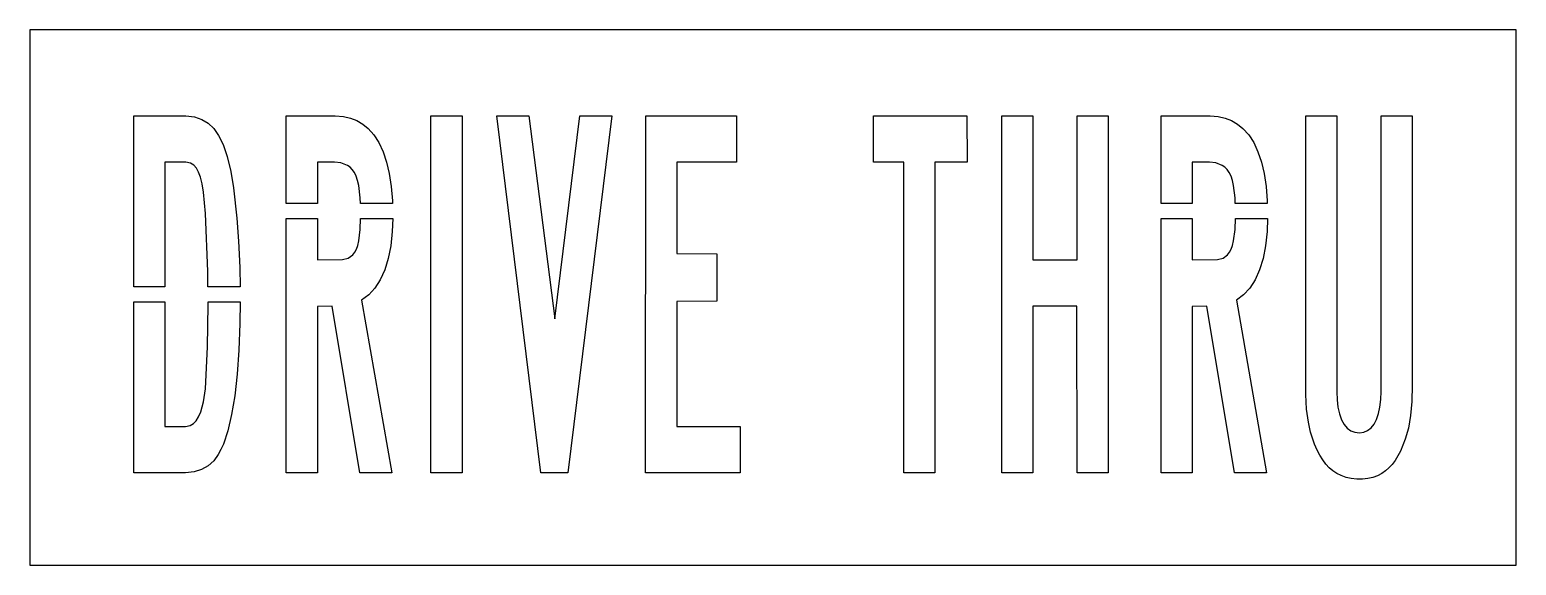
# Model space of a CAD drawing. Extents: x 0 to 50, y 0 to 18.
import ezdxf

# ---------------------------------------------------------------- set-up
doc = ezdxf.new("R2010")
doc.units = 0
doc.layers.add('CUT', color=7, linetype='Continuous')
doc.layers.add('OUTSIDE', color=1, linetype='Continuous')

msp = doc.modelspace()

# ---------------------------------------------------------------- linework, layer by layer
at = {"layer": 'CUT'}
for points in [[(5.745, 13.0413), (5.6805, 13.2155), (5.6048, 13.3497), (5.5166, 13.4468), (5.413, 13.5104), (5.2453, 13.5459), (4.548, 13.5465), (4.5487, 9.3555), (3.5003, 9.3555), (3.5006, 15.1045), (5.249, 15.1042), (5.5474, 15.0689), (5.7851, 14.9876), (5.9992, 14.8575), (6.1872, 14.6793), (6.3519, 14.4501), (6.5035, 14.1423), (6.6405, 13.7362), (6.762, 13.2358), (6.8557, 12.6868), (6.9649, 11.6693), (7.0265, 10.8896), (7.0686, 10.0037), (7.079, 9.3555), (5.9942, 9.3555), (5.9851, 9.8753), (5.917, 11.8197), (5.8469, 12.545), (5.8002, 12.8197)], [(10.9205, 13.2014), (10.8507, 13.3024), (10.7747, 13.3796), (10.6855, 13.4421), (10.4673, 13.5221), (10.2556, 13.5457), (9.6762, 13.5465), (9.6763, 12.1554), (8.6268, 12.1554), (8.6268, 15.1022), (10.2788, 15.1043), (10.5528, 15.0829), (10.7847, 15.0307), (11.002, 14.9461), (11.1995, 14.8313), (11.3818, 14.6837), (11.576, 14.4663), (11.7432, 14.2069), (11.8864, 13.9005), (12.0026, 13.5532), (12.0933, 13.1625), (12.1582, 12.7283), (12.1972, 12.251), (12.1996, 12.1554), (11.1213, 12.1554), (11.1158, 12.3452), (11.0665, 12.7645), (11.028, 12.934), (10.9802, 13.0771)], [(13.4919, 3.1061), (13.4919, 15.1045), (14.5403, 15.1028), (14.5403, 3.1045)], [(16.784, 15.1045), (17.6579, 8.2835), (18.5028, 15.1042), (19.5808, 15.1045), (18.0954, 3.1069), (17.1936, 3.1045), (15.7064, 15.1039)], [(21.7652, 13.5454), (21.7652, 10.4744), (23.1057, 10.4722), (23.1055, 8.8726), (21.7652, 8.8702), (21.7652, 4.6635), (23.8921, 4.6624), (23.8924, 3.1045), (20.7168, 3.1069), (20.7173, 15.1045), (23.7759, 15.1029), (23.7747, 13.5465)], [(29.399, 13.5445), (28.3796, 13.5465), (28.3793, 15.1045), (31.5251, 15.1045), (31.5254, 13.5465), (30.4474, 13.5461), (30.4474, 3.1061), (29.399, 3.1045)], [(32.6916, 3.1045), (32.6916, 15.1045), (33.7395, 15.1022), (33.7398, 10.2622), (35.2251, 10.2622), (35.2251, 15.1027), (36.2744, 15.1018), (36.2744, 3.1045), (35.2251, 3.1047), (35.2228, 8.7043), (33.7404, 8.7043), (33.7395, 3.1067)], [(40.3453, 13.2014), (40.2754, 13.3024), (40.1995, 13.3796), (40.1103, 13.4421), (39.8921, 13.5221), (39.6804, 13.5457), (39.101, 13.5465), (39.101, 12.1554), (38.0515, 12.1554), (38.0515, 15.1022), (39.7035, 15.1043), (39.9775, 15.0829), (40.2094, 15.0307), (40.4268, 14.9461), (40.6242, 14.8313), (40.8066, 14.6837), (41.0008, 14.4663), (41.1679, 14.2069), (41.3111, 13.9005), (41.4274, 13.5532), (41.518, 13.1625), (41.583, 12.7283), (41.622, 12.251), (41.6244, 12.1554), (40.5461, 12.1554), (40.5405, 12.3452), (40.4912, 12.7645), (40.4527, 12.934), (40.405, 13.0771)], [(46.1055, 3.8389), (45.9249, 3.5204), (45.8239, 3.3857), (45.718, 3.2704), (45.6029, 3.1693), (45.48, 3.0845), (45.3358, 3.0099), (45.1787, 2.9533), (45.0106, 2.9156), (44.828, 2.8961), (44.6325, 2.8955), (44.4457, 2.9149), (44.273, 2.9534), (44.1084, 3.0125), (43.9674, 3.0842), (43.8352, 3.1727), (43.7118, 3.278), (43.5969, 3.4), (43.4903, 3.539), (43.3901, 3.6976), (43.2982, 3.8738), (43.2142, 4.0672), (43.0791, 4.4722), (43.0068, 4.8068), (42.9489, 5.2462), (42.9206, 5.743), (42.9167, 15.1043), (43.9651, 15.1029), (43.9651, 5.8342), (43.9745, 5.564), (44.0032, 5.3117), (44.0521, 5.0859), (44.1204, 4.8926), (44.2063, 4.7353), (44.3104, 4.6115), (44.4325, 4.5221), (44.5698, 4.4691), (44.7239, 4.4513), (44.8692, 4.4695), (45.0017, 4.5242), (45.118, 4.6145), (45.2195, 4.742), (45.3032, 4.904), (45.3677, 5.0957), (45.414, 5.3186), (45.4419, 5.5717), (45.4507, 5.837), (45.4511, 15.1045), (46.5, 15.1035), (46.5, 6.052), (46.4859, 5.5066), (46.4431, 5.0287), (46.3711, 4.6107), (46.2679, 4.2416)], [(11.1611, 8.9156), (12.1796, 3.1045), (11.1023, 3.106), (10.1689, 8.7043), (9.6752, 8.7008), (9.6752, 3.106), (8.6268, 3.1045), (8.6268, 11.6534), (9.6763, 11.6534), (9.6763, 10.2622), (10.5253, 10.2722), (10.7153, 10.3271), (10.8628, 10.4339), (10.9305, 10.5202), (10.9871, 10.6264), (11.0333, 10.7534), (11.0699, 10.9023), (11.1172, 11.2805), (11.1283, 11.6534), (12.2075, 11.6534), (12.1928, 11.2132), (12.1418, 10.7395), (12.058, 10.3121), (11.9409, 9.9297), (11.7922, 9.5983), (11.6128, 9.3187), (11.4016, 9.0899)], [(40.8263, 9.0899), (40.5859, 8.9156), (41.6044, 3.1045), (40.5271, 3.106), (39.5936, 8.7043), (39.0999, 8.7008), (39.0999, 3.106), (38.0515, 3.1045), (38.0515, 11.6534), (39.101, 11.6534), (39.1011, 10.2622), (39.95, 10.2722), (40.14, 10.3271), (40.2876, 10.4339), (40.3552, 10.5202), (40.4118, 10.6264), (40.4581, 10.7534), (40.4946, 10.9023), (40.542, 11.2805), (40.553, 11.6534), (41.6323, 11.6534), (41.6175, 11.2132), (41.5665, 10.7395), (41.4827, 10.3121), (41.3657, 9.9297), (41.217, 9.5983), (41.0376, 9.3187)], [(6.514, 4.0753), (6.4303, 3.8855), (6.3412, 3.7196), (6.1906, 3.5143), (6.0007, 3.3449), (5.7771, 3.2177), (5.5273, 3.1371), (5.2439, 3.1047), (3.5, 3.1045), (3.5003, 8.8535), (4.5488, 8.8535), (4.5495, 4.6624), (5.2388, 4.6628), (5.3964, 4.6959), (5.5045, 4.7602), (5.5981, 4.8575), (5.6804, 4.9898), (5.7522, 5.1583), (5.844, 5.4911), (5.917, 5.9264), (5.9801, 7.3466), (6.0048, 8.7506), (6.003, 8.8535), (7.0796, 8.8535), (7.0709, 8.1314), (7.0357, 7.2291), (6.9773, 6.4183), (6.8956, 5.6948), (6.7913, 5.0639), (6.6638, 4.5227)]]:
    msp.add_lwpolyline(points, close=True, dxfattribs=at)
at = {"layer": 'OUTSIDE'}
msp.add_lwpolyline([(0, 0), (50, 0), (50, 18), (0, 18)], close=True, dxfattribs=at)

doc.saveas('drawing.dxf')
